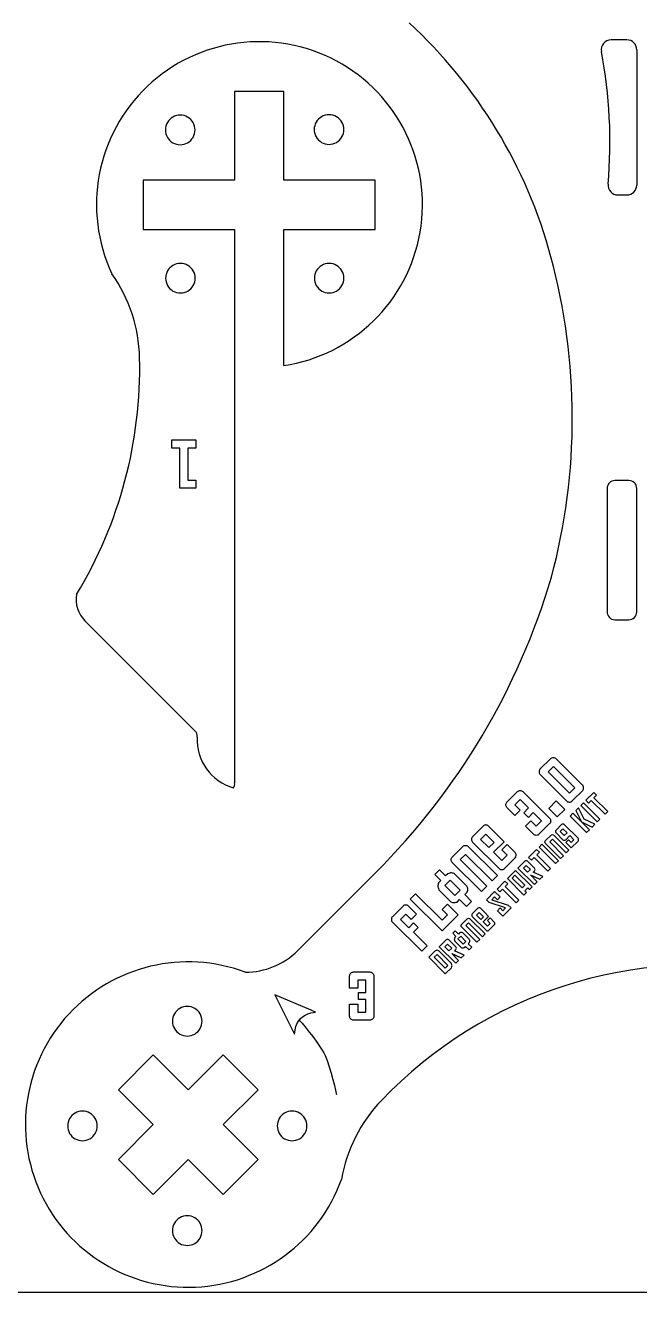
# Model space of a CAD drawing. Extents: x 0 to 853, y 0 to 850.
# Drawn here: x 299.9 to 476.1, y 0.3 to 364 of the extents above; entities that cross this region are included whole.
import ezdxf

# ---------------------------------------------------------------- set-up
doc = ezdxf.new("R2010")
doc.units = 0
doc.layers.add('corte', color=7, linetype='CONTINUOUS')
doc.layers.add('Grabado', color=7, linetype='CONTINUOUS')

msp = doc.modelspace()

# ---------------------------------------------------------------- linework, layer by layer
at = {"layer": 'corte', "color": 5}
for points in [[(472.407048, 359.829215), (467.913676, 359.829215)], [(475.239808, 356.996464), (475.239808, 318.154256)], [(374.044319, 266.33477), (374.044319, 305.382528), (400.24732, 305.382528), (400.24732, 319.546316), (374.044319, 319.546316), (374.044319, 345.041131), (359.880532, 345.041131), (359.880532, 319.546316), (333.677537, 319.546316), (333.677537, 305.382528)], [(469.865143, 315.321528), (472.407048, 315.321528)], [(333.677537, 305.382528), (359.880532, 305.382528)], [(359.880532, 305.382528), (359.880532, 146.540932)], [(472.973598, 233.350018), (469.007739, 233.350018)], [(466.741537, 231.083849), (466.741537, 195.661465)], [(475.239808, 195.661465), (475.239808, 231.083849)], [(348.556341, 161.54863), (316.981628, 193.123324)], [(469.007739, 193.395216), (472.973598, 193.395216)], [(400.411935, 120.852939), (378.022646, 98.463626)]]:
    msp.add_lwpolyline(points, dxfattribs=at)
for points in [[(344.34235, 329.708258)], [(387.003668, 329.829225)], [(344.384642, 287.167905)], [(387.04596, 287.167905)], [(350.606444, 78.158763)], [(320.560515, 48.112875)], [(380.652365, 48.112875)], [(350.606436, 18.066906)]]:
    msp.add_lwpolyline(points, close=True, dxfattribs=at)
at = {"layer": 'corte', "color": 1}
msp.add_lwpolyline([(326.602135, 58.523826), (336.617442, 48.508511), (326.602135, 38.493205), (336.617442, 28.477898), (346.632749, 38.493205), (356.648064, 28.477898), (366.663371, 38.493205), (356.648056, 48.508511), (366.663371, 58.523826), (356.648064, 68.539133), (346.632749, 58.523826), (336.617442, 68.539133)], close=True, dxfattribs=at)
at = {"layer": 'corte', "color": 5}
for points in [[(450.640792, 297.570883), (443.685603, 323.328278), (429.596857, 346.597482), (409.996953, 364.698913)], [(389.096288, 353.767426), (371.337002, 363.26396), (349.491698, 360.317556), (334.88294, 346.455356)], [(465.732374, 358.803785), (465.194208, 358.154261), (464.973495, 357.298693), (465.130292, 356.469887)], [(467.043, 318.399204), (468.146855, 331.117236), (467.503303, 343.926537), (465.130292, 356.469887)], [(467.913676, 359.829215), (467.070169, 359.829215), (466.27054, 359.453309), (465.732374, 358.803785)], [(475.239808, 356.996464), (475.239805, 358.560951), (473.971535, 359.829217), (472.407048, 359.829215)], [(413.118644, 304.619894), (416.535399, 324.466862), (406.855575, 344.270893), (389.096288, 353.767426)], [(334.88294, 346.455356), (320.274182, 332.593156), (316.186972, 310.932285), (324.739736, 292.699715)], [(387.003668, 338.327495), (385.484978, 338.328427), (384.081251, 337.51875), (383.321636, 336.20368)], [(390.6857, 336.20368), (389.926086, 337.51875), (388.522359, 338.328427), (387.003668, 338.327495)], [(340.660319, 336.082713), (339.900704, 334.767643), (339.900704, 333.147142), (340.660319, 331.832072)], [(344.34235, 338.206528), (342.82366, 338.207459), (341.419933, 337.397783), (340.660319, 336.082713)], [(348.024382, 336.082713), (347.264768, 337.397783), (345.861041, 338.207459), (344.34235, 338.206528)], [(348.024382, 331.832072), (348.783996, 333.147142), (348.783996, 334.767643), (348.024382, 336.082713)], [(383.321636, 336.20368), (382.562022, 334.888611), (382.562022, 333.268109), (383.321636, 331.95304)], [(390.6857, 331.95304), (391.445314, 333.268109), (391.445314, 334.888611), (390.6857, 336.20368)], [(340.660319, 331.832072), (341.419933, 330.517003), (342.82366, 329.707326), (344.34235, 329.708258)], [(344.34235, 329.708258), (345.861041, 329.707326), (347.264768, 330.517003), (348.024382, 331.832072)], [(383.321636, 331.95304), (384.081251, 330.63797), (385.484978, 329.828293), (387.003668, 329.829225)], [(387.003668, 329.829225), (388.522359, 329.828293), (389.926086, 330.63797), (390.6857, 331.95304)], [(467.043, 318.399204), (466.974362, 317.608303), (467.240751, 316.824894), (467.777289, 316.239775)], [(472.407048, 315.321528), (473.971526, 315.321527), (475.239791, 316.589778), (475.239808, 318.154256)], [(467.777289, 316.239775), (468.313826, 315.654657), (469.071269, 315.32153), (469.865143, 315.321528)], [(374.044319, 266.33477), (393.956864, 269.345909), (409.701889, 284.772925), (413.118644, 304.619894)], [(344.384642, 295.666177), (342.866572, 295.666177), (341.463817, 294.856297), (340.704782, 293.541609)], [(348.064502, 293.541609), (347.305467, 294.856296), (345.902712, 295.666177), (344.384642, 295.666177)], [(387.04596, 295.666177), (385.52789, 295.666177), (384.125135, 294.856297), (383.3661, 293.541609)], [(390.72582, 293.541609), (389.966785, 294.856296), (388.56403, 295.666177), (387.04596, 295.666177)], [(450.785647, 205.574856), (458.823871, 235.719933), (458.773907, 267.451268), (450.640792, 297.570883)], [(332.697311, 268.576843), (332.500231, 277.229796), (329.729896, 285.627888), (324.739736, 292.699715)], [(340.704782, 293.541609), (339.945747, 292.226922), (339.945747, 290.60716), (340.704782, 289.292473)], [(348.064502, 289.292473), (348.823537, 290.60716), (348.823537, 292.226922), (348.064502, 293.541609)], [(383.3661, 293.541609), (382.607065, 292.226922), (382.607065, 290.60716), (383.3661, 289.292473)], [(390.72582, 289.292473), (391.484855, 290.60716), (391.484855, 292.226922), (390.72582, 293.541609)], [(340.704782, 289.292473), (341.463817, 287.977785), (342.866572, 287.167904), (344.384642, 287.167905)], [(344.384642, 287.167905), (345.902712, 287.167905), (347.305467, 287.977785), (348.064502, 289.292473)], [(383.3661, 289.292473), (384.125135, 287.977785), (385.52789, 287.167904), (387.04596, 287.167905)], [(387.04596, 287.167905), (388.56403, 287.167905), (389.966785, 287.977785), (390.72582, 289.292473)], [(314.629357, 200.651281), (326.974923, 221.120183), (333.241562, 244.679296), (332.697311, 268.576843)], [(469.007739, 233.350018), (467.756164, 233.350016), (466.741558, 232.335424), (466.741537, 231.083849)], [(475.239808, 231.083849), (475.239787, 232.335427), (474.225176, 233.35002), (472.973598, 233.350018)], [(400.411935, 120.852939), (424.00802, 144.449027), (441.325117, 173.574091), (450.785647, 205.574856)], [(314.629357, 200.651281), (314.131072, 197.908022), (315.010112, 195.09484), (316.981628, 193.123324)], [(466.741537, 195.661465), (466.741526, 195.060423), (466.980281, 194.483994), (467.405277, 194.058989)], [(467.405277, 194.058989), (467.830273, 193.633984), (468.406697, 193.395217), (469.007739, 193.395216)], [(472.973598, 193.395216), (473.574642, 193.395215), (474.151067, 193.633981), (474.576065, 194.058986)], [(474.576065, 194.058986), (475.001063, 194.483992), (475.239819, 195.060422), (475.239808, 195.661465)], [(349.206148, 159.69545), (349.282343, 160.379819), (349.043243, 161.061708), (348.556341, 161.54863)], [(349.206148, 159.69545), (348.894274, 153.023969), (353.211243, 147.013848), (359.633036, 145.179048)], [(359.633036, 145.179048), (359.946845, 145.559038), (360.040579, 146.074827), (359.880532, 146.540932)], [(362.968075, 92.246251), (345.226029, 98.872611), (325.238714, 94.124493), (312.372271, 80.226886)], [(362.968075, 92.246251), (368.613357, 92.234443), (374.030822, 94.471798), (378.022646, 98.463626)], [(516.530887, 92.171981), (474.597347, 100.115502), (431.493664, 86.285484), (402.009814, 55.427358)], [(312.372271, 80.226886), (299.505829, 66.329278), (296.309646, 46.035885), (304.281468, 28.856278)], [(344.231988, 81.840795), (342.916919, 81.081181), (342.107242, 79.677454), (342.108174, 78.158763)], [(348.482629, 81.840795), (347.16756, 82.600409), (345.547058, 82.600409), (344.231988, 81.840795)], [(350.606444, 78.158763), (350.607376, 79.677454), (349.797699, 81.081181), (348.482629, 81.840795)], [(342.108174, 78.158763), (342.107242, 76.640073), (342.916919, 75.236346), (344.231988, 74.476732)], [(348.482629, 74.476732), (349.797699, 75.236346), (350.607376, 76.640073), (350.606444, 78.158763)], [(344.231988, 74.476732), (345.547058, 73.717117), (347.16756, 73.717117), (348.482629, 74.476732)], [(402.009814, 55.427358), (396.030612, 49.16946), (392.051181, 41.272214), (390.579202, 32.743122)], [(314.18606, 51.794906), (312.87099, 51.035292), (312.061314, 49.631565), (312.062245, 48.112875)], [(318.436701, 51.794906), (317.121631, 52.554521), (315.50113, 52.554521), (314.18606, 51.794906)], [(320.560515, 48.112875), (320.561447, 49.631565), (319.75177, 51.035292), (318.436701, 51.794906)], [(374.277909, 51.794906), (372.962839, 51.035292), (372.153163, 49.631565), (372.154094, 48.112875)], [(378.52855, 51.794906), (377.21348, 52.554521), (375.592979, 52.554521), (374.277909, 51.794906)], [(380.652365, 48.112875), (380.653296, 49.631565), (379.843619, 51.035292), (378.52855, 51.794906)], [(312.062245, 48.112875), (312.061314, 46.594184), (312.87099, 45.190457), (314.18606, 44.430843)], [(318.436701, 44.430843), (319.75177, 45.190457), (320.561447, 46.594184), (320.560515, 48.112875)], [(372.154094, 48.112875), (372.153163, 46.594184), (372.962839, 45.190457), (374.277909, 44.430843)], [(378.52855, 44.430843), (379.843619, 45.190457), (380.653296, 46.594184), (380.652365, 48.112875)], [(314.18606, 44.430843), (315.50113, 43.671229), (317.121631, 43.671229), (318.436701, 44.430843)], [(374.277909, 44.430843), (375.592979, 43.671229), (377.21348, 43.671229), (378.52855, 44.430843)], [(348.733461, 1.867008), (367.653363, 2.719159), (384.184062, 14.916427), (390.579202, 32.743122)], [(304.281468, 28.856278), (312.253289, 11.676671), (329.81356, 1.014857), (348.733461, 1.867008)], [(348.482621, 21.748938), (347.167552, 22.508552), (345.54705, 22.508552), (344.23198, 21.748938)], [(344.23198, 21.748938), (342.916911, 20.989324), (342.107234, 19.585597), (342.108166, 18.066906)], [(350.606436, 18.066906), (350.607368, 19.585597), (349.797691, 20.989324), (348.482621, 21.748938)], [(342.108166, 18.066906), (342.107234, 16.548216), (342.916911, 15.144489), (344.23198, 14.384875)], [(348.482621, 14.384875), (349.797691, 15.144489), (350.607368, 16.548216), (350.606436, 18.066906)], [(344.23198, 14.384875), (345.54705, 13.62526), (347.167552, 13.62526), (348.482621, 14.384875)]]:
    msp.add_open_spline(points, degree=3, dxfattribs=at)
at = {"layer": 'Grabado', "color": 1}
for points in [[(0.280134, 850.095857), (850.10729, 850.095857), (850.10729, 0.268701), (0.280134, 0.268701)], [(348.839834, 233.47092), (348.839834, 231.149268), (344.234896, 231.149268), (344.234896, 242.680788), (341.932431, 242.680788), (341.932431, 245.00244), (348.839834, 245.00244), (348.839834, 242.680788), (346.537369, 242.680788), (346.537369, 233.47092)], [(455.948517, 143.61015), (449.812728, 149.745939), (451.340309, 151.273521), (457.476099, 145.137732)], [(462.97918, 142.294611), (463.739926, 143.055357), (462.939837, 143.855447), (460.657607, 141.573217), (461.457696, 140.773127), (462.218442, 141.533874), (466.153314, 137.599002), (466.914051, 138.359739)], [(450.014423, 139.229101), (452.433091, 136.810433), (454.597168, 138.974511), (452.178501, 141.393178)], [(458.561366, 139.450754), (457.80062, 138.690007), (459.374576, 135.437187), (462.456895, 133.902583), (463.243864, 134.689551), (460.135313, 136.14546)], [(459.958149, 140.873758), (459.17117, 140.08678), (463.906132, 135.351819), (464.69311, 136.138797)], [(456.147987, 137.063578), (460.882948, 132.328617), (461.669926, 133.115595), (456.934965, 137.850556)], [(434.354358, 129.503132), (432.839368, 127.988142), (430.465951, 130.361559), (431.980941, 131.876549)], [(454.483432, 131.451059), (453.302969, 132.631521), (454.089948, 133.418499), (455.27041, 132.238037)], [(446.577415, 125.892846), (447.338161, 126.653593), (446.538072, 127.453682), (444.255842, 125.171452), (445.055931, 124.371363), (445.816678, 125.132109), (449.75155, 121.197237), (450.512287, 121.957974)], [(448.039472, 128.955082), (447.252494, 128.168104), (451.987455, 123.433143), (452.774434, 124.220121)], [(422.326377, 125.287942)], [(421.041234, 120.505131)], [(438.14449, 119.086341), (442.892572, 114.338259), (443.67955, 115.125238), (443.18113, 115.623658), (444.020571, 116.463099), (444.518992, 115.964679), (445.266618, 116.712305), (440.518536, 121.460387)], [(440.321794, 120.05695), (443.181139, 117.197605), (442.394161, 116.410627), (439.534816, 119.269972)], [(444.741554, 121.70918), (443.954576, 120.922202), (442.774113, 122.102665), (443.561091, 122.889643)], [(423.118849, 114.274285), (420.229775, 117.163358), (421.760754, 118.694338), (424.649828, 115.805264)], [(437.508772, 116.824204), (438.26951, 117.584941), (437.46942, 118.38503), (435.1872, 116.102809), (435.987289, 115.30272), (436.748026, 116.063457), (440.682898, 112.128585), (441.443644, 112.889332)], [(419.406324, 110.188009), (420.936304, 108.658029), (419.421314, 107.143039), (411.801394, 114.762959), (410.271414, 113.232979), (419.422313, 104.08208), (423.997263, 108.65703), (420.936304, 111.717989)], [(432.124963, 113.040573), (434.485888, 115.401498), (436.066396, 113.820991), (435.279418, 113.034013), (434.492439, 113.820991), (433.705471, 113.034022), (438.427321, 111.460066), (439.22085, 110.666537), (436.859925, 108.305612), (435.279418, 109.886119), (436.066396, 110.673097), (436.853374, 109.886119), (437.640343, 110.673088), (432.918493, 112.247044)], [(431.293299, 108.16912), (430.506321, 107.382141), (429.279955, 108.608507), (430.066933, 109.395485)], [(425.483663, 100.287116), (423.988411, 101.782368), (424.77538, 102.569337), (426.270632, 101.074085)], [(422.178744, 99.146371), (421.391766, 98.359393), (420.211303, 99.539855), (420.998282, 100.326833)], [(417.188419, 96.516971), (417.975398, 97.303949), (421.123301, 94.156046), (420.336323, 93.369068)]]:
    msp.add_lwpolyline(points, close=True, dxfattribs=at)
for points in [[(450.411039, 153.424857), (447.661392, 150.67521)], [(459.614713, 146.054281), (452.244137, 153.424857)], [(447.661392, 148.842112), (455.031968, 141.471536)], [(438.010986, 141.024804), (441.066149, 144.079967)], [(442.593731, 144.079967), (450.257092, 136.416606)], [(456.852335, 141.484267), (459.75474, 144.386672)], [(440.31508, 137.193128), (438.010986, 139.497222)], [(445.674347, 131.833861), (443.370243, 134.137965), (444.897825, 135.665547), (446.425406, 134.137965), (447.952988, 135.665547), (445.572505, 138.04603), (444.197681, 136.671206), (442.848321, 138.020567), (444.223144, 139.39539), (441.842661, 141.775873), (440.31508, 140.248291), (441.842661, 138.72071), (440.31508, 137.193128)], [(450.257092, 134.889024), (447.201928, 131.833861)], [(453.689903, 134.605513), (452.115956, 133.031566)], [(458.424864, 130.65752), (454.476872, 134.605513)], [(431.214452, 134.172019), (428.169482, 131.127049)], [(435.040901, 131.876549), (432.745431, 134.172019)], [(440.365351, 126.552099), (438.069881, 128.847569), (436.539901, 127.317589), (438.069881, 125.787609), (436.554891, 124.272619), (434.181474, 126.646036), (437.226444, 129.691006), (435.040901, 131.876549)], [(451.453997, 131.582638), (455.795474, 127.241161), (455.008496, 126.454183), (451.060503, 130.402176), (450.286646, 129.628318), (454.234638, 125.680326), (453.434549, 124.880236), (449.093072, 129.221713)], [(449.093072, 130.008682), (450.667019, 131.582629)], [(452.115956, 132.244597), (454.089948, 130.270606)], [(454.876926, 130.270596), (456.057388, 131.451059), (457.237851, 130.270596), (456.450873, 129.483618), (455.663894, 130.270596), (454.876926, 129.483627), (456.457433, 127.90312), (458.424864, 129.870552)], [(422.326377, 125.287942), (425.371347, 128.332912)], [(426.901327, 128.331912), (435.286737, 119.946503), (433.756757, 118.416523), (426.120848, 126.052432), (424.621847, 124.553432), (432.257756, 116.917522), (430.711787, 115.371553), (422.326377, 123.756963)], [(428.170481, 129.597069), (435.790401, 121.977149)], [(437.320381, 121.97615), (440.365351, 125.02112)], [(443.161047, 124.076656), (441.193615, 122.109225), (445.928576, 117.374264), (446.715545, 118.161233), (444.741554, 120.135224), (447.502523, 118.948211), (448.289501, 119.735189), (445.528532, 120.922202)], [(445.922016, 122.102674), (443.948025, 124.076666)], [(421.041234, 120.505131), (420.448629, 119.912526), (418.699795, 121.66136), (417.325711, 120.287276), (419.074545, 118.538442), (418.402993, 117.866889)], [(426.52258, 116.960494), (422.915984, 120.567089)], [(445.528532, 120.922202), (445.922016, 121.315687)], [(418.465951, 115.899201), (421.963619, 112.401533)], [(423.727443, 112.354564), (424.429975, 113.057096), (426.413652, 111.073419), (427.897663, 112.557429), (425.913986, 114.541107), (426.616517, 115.243638)], [(408.23777, 111.199335), (405.1928, 108.154365)], [(412.064219, 108.903865), (409.768749, 111.199335)], [(429.666889, 110.582499), (428.092942, 109.008552)], [(431.64088, 109.395476), (430.453857, 110.582499)], [(434.40185, 106.634506), (433.214827, 107.821529), (432.427858, 107.03456), (433.214836, 106.247582), (432.427858, 105.460604), (431.201483, 106.686979), (432.77543, 108.260926), (431.64088, 109.395476)], [(405.1928, 106.623385), (413.57821, 98.237976), (415.109189, 99.768955), (411.189802, 103.688342), (412.563886, 105.062426), (411.236771, 106.389541), (409.862687, 105.015457), (407.489269, 107.388875), (409.00326, 108.902866), (410.53324, 107.372886), (412.064219, 108.903865)], [(425.070058, 105.985668), (426.644005, 107.559615)], [(427.430973, 107.559615), (431.77245, 103.218138), (430.985482, 102.431169), (427.037489, 106.379161), (426.263631, 105.605304), (430.211624, 101.657311), (429.411535, 100.857222), (425.070058, 105.198699)], [(428.092932, 108.221573), (432.040925, 104.273581)], [(432.827903, 104.27359), (434.40185, 105.847537)], [(424.40809, 103.513668), (424.0933, 103.198878), (423.188284, 104.103894), (422.48001, 103.39562), (423.385026, 102.490604), (423.044005, 102.149583)], [(427.241241, 101.677432), (425.378736, 103.539937)], [(417.391731, 98.307341), (415.607922, 96.523532), (420.342883, 91.78857), (422.08734, 93.533028)], [(422.08734, 94.739722), (418.572184, 98.254878)], [(420.598237, 101.513847), (418.630806, 99.546415), (423.365767, 94.811454), (424.152736, 95.598423), (422.178744, 97.572415), (424.939714, 96.385401), (425.726682, 97.17237), (422.965722, 98.359393)], [(423.359197, 99.539855), (421.385206, 101.513847)], [(422.965722, 98.359393), (423.359207, 98.752877)], [(423.070237, 101.126511), (424.880278, 99.31647)], [(425.798424, 99.290238), (426.165677, 99.657491), (427.18874, 98.634427), (427.949477, 99.395165), (426.926414, 100.418228), (427.293667, 100.78548)], [(392.925826, 87.678607), (392.925826, 91.151492)], [(394.077059, 92.302724), (398.681988, 92.302724)], [(399.833221, 91.151492), (399.833221, 79.600793)], [(392.925826, 79.600793), (392.925826, 83.073677), (395.228291, 83.073677), (395.228291, 80.771212), (397.530756, 80.771212), (397.530756, 84.35922), (395.458538, 84.35922), (395.458538, 86.393064), (397.530756, 86.393064), (397.530756, 89.981072), (395.228291, 89.981072), (395.228291, 87.678607), (392.925826, 87.678607)], [(371.493603, 85.740007), (377.128908, 74.416282), (377.291305, 75.735757)], [(381.824223, 80.535682), (383.103055, 80.785507), (381.903858, 81.296107), (371.493603, 85.740007)], [(398.681988, 78.44956), (394.077059, 78.44956)]]:
    msp.add_lwpolyline(points, dxfattribs=at)
for points in [[(451.327588, 153.806762), (450.971146, 153.806742), (450.665629, 153.679447), (450.411039, 153.424857)], [(452.244137, 153.424857), (451.989547, 153.679447), (451.684, 153.806712), (451.327588, 153.806762)], [(447.661392, 150.67521), (447.406802, 150.42062), (447.279527, 150.115063), (447.279497, 149.758671)], [(447.279497, 149.758671), (447.279507, 149.402219), (447.406802, 149.096702), (447.661392, 148.842112)], [(459.996608, 145.239574), (459.962651, 145.562059), (459.835356, 145.833638), (459.614713, 146.054281)], [(441.066149, 144.079967), (441.278308, 144.292125), (441.532868, 144.393987), (441.82994, 144.385483)], [(441.82994, 144.385483), (442.126962, 144.393957), (442.381562, 144.292115), (442.593731, 144.079967)], [(459.75474, 144.386672), (459.941405, 144.641293), (460.022061, 144.925573), (459.996608, 145.239574)], [(437.692738, 140.248281), (437.692738, 140.553798), (437.798817, 140.812635), (438.010986, 141.024804)], [(438.010986, 139.497222), (437.798827, 139.709381), (437.692758, 139.959754), (437.692738, 140.248281)], [(455.031968, 141.471536), (455.286559, 141.216946), (455.570879, 141.076929), (455.88487, 141.051466)], [(455.88487, 141.051466), (456.190376, 141.034487), (456.512871, 141.178761), (456.852335, 141.484267)], [(450.257092, 136.416606), (450.46924, 136.204437), (450.575369, 135.94563), (450.575329, 135.640094)], [(450.575329, 135.640094), (450.575319, 135.351536), (450.46925, 135.101183), (450.257092, 134.889024)], [(454.083387, 134.762903), (453.930377, 134.767301), (453.7992, 134.71481), (453.689903, 134.605513)], [(454.476872, 134.605513), (454.367575, 134.71481), (454.23636, 134.767226), (454.083387, 134.762903)], [(428.169482, 131.127049), (427.96262, 130.91619), (427.858689, 130.662359), (427.85769, 130.361559)], [(431.979941, 134.483811), (431.680141, 134.483811), (431.425311, 134.378881), (431.214452, 134.172019)], [(432.745431, 134.172019), (432.526577, 134.390873), (432.273746, 134.491806), (431.979941, 134.483811)], [(446.438128, 131.502892), (446.141106, 131.511366), (445.886505, 131.621703), (445.674347, 131.833861)], [(447.201928, 131.833861), (446.98976, 131.621693), (446.73515, 131.511386), (446.438128, 131.502892)], [(450.667019, 131.582629), (450.776325, 131.691935), (450.907531, 131.744342), (451.060513, 131.740028)], [(451.060513, 131.740028), (451.213523, 131.744427), (451.344691, 131.691926), (451.453997, 131.582638)], [(452.115956, 133.031566), (452.00665, 132.922259), (451.952053, 132.788864), (451.952006, 132.631521)], [(451.952006, 132.631521), (451.952006, 132.482909), (452.006659, 132.353894), (452.115956, 132.244597)], [(425.371347, 128.332912), (425.581207, 128.538775), (425.836037, 128.643705), (426.136837, 128.644704)], [(426.136837, 128.644704), (426.429642, 128.651699), (426.682473, 128.550767), (426.901327, 128.331912)], [(427.85769, 130.361559), (427.850694, 130.068755), (427.951627, 129.815923), (428.170481, 129.597069)], [(449.093072, 129.221713), (448.983775, 129.33101), (448.929112, 129.459979), (448.929122, 129.608637)], [(448.929122, 129.608637), (448.929122, 129.766046), (448.983766, 129.899376), (449.093072, 130.008682)], [(454.089948, 130.270606), (454.199254, 130.161299), (454.330403, 130.104456), (454.483441, 130.100086)], [(454.483441, 130.100086), (454.636452, 130.104484), (454.767619, 130.16129), (454.876926, 130.270596)], [(458.588814, 130.257476), (458.588814, 130.414884), (458.534161, 130.548223), (458.424864, 130.65752)], [(458.424864, 129.870552), (458.534161, 129.979849), (458.588824, 130.108817), (458.588814, 130.257476)], [(422.326377, 123.756963), (422.107523, 123.975817), (422.006591, 124.228648), (422.014585, 124.522452)], [(422.014585, 124.522452), (422.014585, 124.822252), (422.119515, 125.077082), (422.326377, 125.287942)], [(440.677143, 125.77062), (440.685138, 126.072419), (440.584205, 126.333245), (440.365351, 126.552099)], [(440.365351, 125.02112), (440.572213, 125.227982), (440.677143, 125.478815), (440.677143, 125.77062)], [(443.55454, 124.234056), (443.40153, 124.238454), (443.270353, 124.185963), (443.161047, 124.076656)], [(443.948025, 124.076666), (443.838718, 124.185953), (443.707607, 124.238473), (443.55454, 124.234056)], [(421.604858, 120.661027), (421.447963, 120.630047), (421.261088, 120.575084), (421.041234, 120.505131)], [(421.994599, 120.738975), (421.881674, 120.727982), (421.75276, 120.701), (421.604858, 120.661027)], [(422.915984, 120.567089), (422.50226, 120.693005), (422.194465, 120.746969), (421.994599, 120.738975)], [(435.790401, 121.977149), (436.009255, 121.758295), (436.262086, 121.649368), (436.554891, 121.648368)], [(436.554891, 121.648368), (436.855691, 121.657362), (437.109522, 121.76529), (437.320381, 121.97615)], [(446.085976, 121.70262), (446.085976, 121.860029), (446.031313, 121.993358), (445.922016, 122.102674)], [(445.922016, 121.315687), (446.031323, 121.424993), (446.085976, 121.553952), (446.085976, 121.70262)], [(418.278076, 117.320254), (418.239102, 117.163358), (418.216118, 117.030447), (418.215118, 116.929514)], [(418.215118, 116.929514), (418.216118, 116.698668), (418.30206, 116.354897), (418.465951, 115.899201)], [(418.402993, 117.866889), (418.353026, 117.667023), (418.310055, 117.484145), (418.278076, 117.320254)], [(426.710455, 116.554764), (426.667483, 116.679681), (426.604525, 116.812592), (426.52258, 116.960494)], [(426.788403, 116.165024), (426.776411, 116.296936), (426.749429, 116.429848), (426.710455, 116.554764)], [(426.616517, 115.243638), (426.68747, 115.438508), (426.741434, 115.610394), (426.773413, 115.758295)], [(426.773413, 115.758295), (426.804392, 115.903199), (426.808389, 116.039108), (426.788403, 116.165024)], [(409.00326, 111.511127), (408.70346, 111.511127), (408.44863, 111.406197), (408.23777, 111.199335)], [(409.768749, 111.199335), (409.549895, 111.418189), (409.296065, 111.518122), (409.00326, 111.511127)], [(421.963619, 112.401533), (422.275411, 112.295604), (422.549229, 112.245637), (422.775078, 112.245637)], [(422.775078, 112.245637), (423.005924, 112.244638), (423.321714, 112.280614), (423.727443, 112.354564)], [(430.060373, 110.739889), (429.907363, 110.744287), (429.776186, 110.691796), (429.666889, 110.582499)], [(430.453857, 110.582499), (430.34456, 110.691796), (430.213346, 110.744212), (430.060373, 110.739889)], [(404.881008, 107.388875), (404.874013, 107.09607), (404.973946, 106.84224), (405.1928, 106.623385)], [(405.1928, 108.154365), (404.985938, 107.943505), (404.881008, 107.688675), (404.881008, 107.388875)], [(425.070058, 105.198699), (424.960751, 105.307987), (424.906098, 105.436964), (424.906108, 105.585623)], [(424.906108, 105.585623), (424.906108, 105.743032), (424.960751, 105.876361), (425.070058, 105.985668)], [(426.644005, 107.559615), (426.753302, 107.668912), (426.884516, 107.721328), (427.037489, 107.717005)], [(427.037489, 107.717005), (427.190499, 107.721403), (427.321676, 107.668912), (427.430973, 107.559615)], [(428.092942, 109.008552), (427.983635, 108.899245), (427.929038, 108.76585), (427.928991, 108.608507)], [(427.928991, 108.608507), (427.928991, 108.459895), (427.983635, 108.330871), (428.092932, 108.221573)], [(434.5658, 106.234461), (434.5658, 106.39187), (434.511147, 106.525209), (434.40185, 106.634506)], [(434.40185, 105.847537), (434.511147, 105.956834), (434.565809, 106.085803), (434.5658, 106.234461)], [(422.96531, 101.861016), (422.94781, 101.782312), (422.939107, 101.712404), (422.939069, 101.651163)], [(423.044005, 102.149583), (423.009098, 102.044675), (422.982839, 101.948415), (422.96531, 101.861016)], [(424.683574, 103.5924), (424.604869, 103.5749), (424.5131, 103.54864), (424.408127, 103.513705)], [(424.893436, 103.631752), (424.836631, 103.627354), (424.76663, 103.614252), (424.683574, 103.5924)], [(425.378736, 103.539937), (425.164522, 103.605539), (425.002733, 103.636123), (424.893436, 103.631752)], [(432.040925, 104.273581), (432.150222, 104.164284), (432.28138, 104.107432), (432.434419, 104.10308)], [(432.434419, 104.10308), (432.587429, 104.107478), (432.718597, 104.164284), (432.827903, 104.27359)], [(417.968837, 98.517204), (417.837726, 98.534704), (417.645307, 98.464731), (417.391731, 98.307341)], [(418.572184, 98.254878), (418.314201, 98.40786), (418.113116, 98.495333), (417.968837, 98.517204)], [(420.991731, 101.671246), (420.83872, 101.675645), (420.707534, 101.623144), (420.598237, 101.513847)], [(421.385206, 101.513847), (421.275909, 101.623144), (421.144788, 101.675654), (420.991731, 101.671246)], [(422.939069, 101.651163), (422.939069, 101.537552), (422.982801, 101.362596), (423.070237, 101.126511)], [(423.523166, 99.139811), (423.523166, 99.297219), (423.468504, 99.430549), (423.359197, 99.539855)], [(423.359207, 98.752877), (423.468504, 98.862174), (423.523166, 98.991143), (423.523166, 99.139811)], [(424.880278, 99.31647), (425.037706, 99.264044), (425.177586, 99.237775), (425.299994, 99.237775)], [(425.299994, 99.237775), (425.422403, 99.237775), (425.588552, 99.255256), (425.798424, 99.290238)], [(427.339579, 101.46099), (427.317774, 101.526593), (427.284954, 101.598718), (427.241241, 101.677432)], [(427.293667, 100.78548), (427.328574, 100.890388), (427.3527, 100.980023), (427.365811, 101.054376)], [(427.385473, 101.27079), (427.381074, 101.336392), (427.36582, 101.399749), (427.339579, 101.46099)], [(427.365811, 101.054376), (427.383311, 101.13308), (427.389862, 101.20514), (427.385473, 101.27079)], [(422.297203, 94.136375), (422.297203, 94.249986), (422.227249, 94.451164), (422.08734, 94.739722)], [(392.925826, 91.151492), (392.925826, 91.471271), (393.034554, 91.739892), (393.252009, 91.957355)], [(393.252009, 91.957355), (393.482255, 92.187593), (393.757272, 92.302716), (394.077059, 92.302724)], [(398.681988, 92.302724), (399.001767, 92.302716), (399.270388, 92.187593), (399.487851, 91.957355)], [(399.487851, 91.957355), (399.71809, 91.739892), (399.833213, 91.471271), (399.833221, 91.151492)], [(422.08734, 93.533028), (422.227267, 93.821567), (422.297194, 94.022698), (422.297203, 94.136375)], [(377.291305, 75.735757), (377.586768, 78.130807), (379.418065, 80.068282), (381.824223, 80.535682)], [(378.459768, 78.571057), (378.459768, 78.571057), (379.649335, 77.222182), (381.34954, 75.061207)], [(393.252009, 78.775743), (393.034554, 79.005989), (392.925826, 79.281006), (392.925826, 79.600793)], [(394.077059, 78.44956), (393.757272, 78.44956), (393.482255, 78.558288), (393.252009, 78.775743)], [(399.487851, 78.775743), (399.270388, 78.558288), (399.001767, 78.44956), (398.681988, 78.44956)], [(399.833221, 79.600793), (399.833213, 79.281006), (399.71809, 79.005989), (399.487851, 78.775743)], [(381.34954, 75.061207), (383.049738, 72.900232), (384.980613, 70.240582), (385.871523, 68.359432)], [(385.871523, 68.359432), (387.559758, 64.800757), (389.152143, 57.107557), (389.15215, 57.107557)]]:
    msp.add_open_spline(points, degree=3, dxfattribs=at)

doc.saveas('drawing.dxf')
